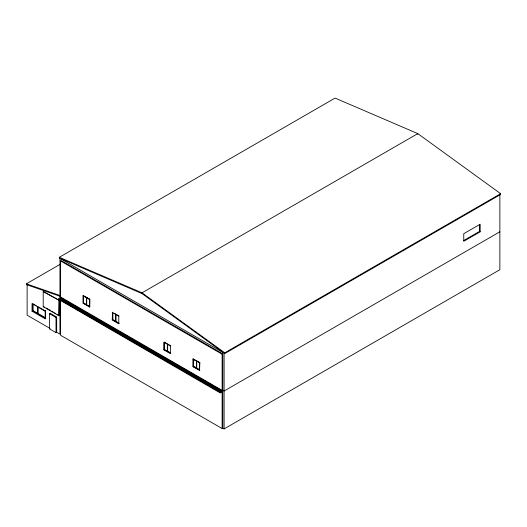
<?xml version="1.0" encoding="UTF-8"?>
<svg xmlns="http://www.w3.org/2000/svg" width="527" height="527" viewBox="0 0 527 527"><rect width="100%" height="100%" fill="white"/><g stroke="black" fill="none" stroke-linecap="round" stroke-linejoin="round"><path stroke-width="0.79" d="M59.301 257.295L335.067 98.081L417.792 133.614L500.65 193.699L500.65 194.456L224.752 353.577L142.026 293.585L59.301 258.052L59.301 257.295L142.026 292.828L224.752 352.813L224.752 353.577M63.892 300.153L60.612 298.249L60.612 260.984L61.264 260.608L222.789 353.861L222.789 428.161L224.1 428.919L499.866 269.705L499.866 193.89M59.953 296.24L26.482 284.646L26.35 283.829L60.533 264.093M43.207 291.503L59.294 300.41L58.965 315.765L43.207 306.668L43.207 291.503L59.294 300.41M32.048 311.213L32.7 310.838L45.836 318.42L45.177 318.795L32.048 311.213L32.048 303.631L45.177 311.213L45.836 310.838M43.207 306.668L44.907 307.267M58.642 298.895L60.612 297.755L222.13 391.008L220.161 392.147L58.642 298.895L58.642 299.389L220.161 392.905L222.13 391.772M58.642 299.389L60.612 298.249L61.264 298.631L61.264 298.137L59.294 299.27L59.294 299.764M61.264 298.592L60.934 298.783L60.934 298.328L62.799 300.08L60.934 298.631L62.937 299.744M56.672 332.254L56.014 332.636L49.446 328.841L49.446 313.677L50.105 313.301L56.672 317.089L56.672 332.254L59.953 334.151L59.953 258.335L224.1 353.103L224.1 428.919M83.128 295.594L89.827 299.31L89.695 306.971L83.128 303.177L83.128 295.594L89.827 299.31M49.446 313.677L56.014 317.471L56.672 317.089M83.128 303.177L89.827 306.892M49.446 328.841L50.105 328.466L27.121 315.192L27.121 284.87M112.218 312.392L118.786 316.18L118.786 323.762L112.218 319.968L112.547 312.201L112.547 319.784L119.109 323.571M163.89 349.803L170.458 353.597L170.458 346.015L163.89 342.221L163.89 349.803L170.788 353.406M192.981 359.019L199.871 362.616L199.542 370.389L192.981 366.601L192.981 359.019L199.871 362.616M192.981 366.601L199.871 370.198M60.612 260.984L222.13 354.236L222.789 353.861M224.752 352.813L500.65 193.699M463.786 240.503L479.517 231.419L480.169 231.794L480.169 224.212L463.753 233.692L463.753 241.274L480.169 231.794M499.866 231.794L224.1 391.008L222.789 390.25M60.612 299.817L60.612 335.284L222.13 428.543L222.789 428.161M216.004 388.531L217.862 389.684L221.472 390.632L219.502 391.772L219.502 392.529M220.161 392.905L220.161 391.39L59.953 298.895C87.772 314.092 114.702 330.791 142.521 345.995C155.439 353.933 168.574 361.515 181.914 368.742C188.258 372.905 194.838 376.68 201.61 380.112C207.928 383.979 214.153 388.452 221.142 390.823M218.138 390.336L219.337 390.349M26.35 283.829L59.953 295.482M62.799 299.777L60.282 299.007M61.264 298.137C113.582 328.815 166.11 359.144 218.85 389.117L220.49 391.199M64.986 301.345L67.831 302.228M59.953 299.198C64.189 301.042 68.016 303.572 71.968 305.91M65.618 301.615L69.366 303.875L67.502 302.419M64.986 301.042L69.366 303.572M67.476 303.065L69.366 303.875M72.133 305.054L74.399 306.022M71.553 305.14L74.07 305.91L75.928 307.663L72.179 305.403M71.553 304.83L75.928 307.36M78.121 308.624L79.979 310.383L78.121 308.624L80.638 309.698L82.495 311.457M73.839 307.103L76.856 308.387L79.09 310.133M78.121 308.927L81.876 310.97M79.979 310.08L82.495 311.154M84.682 312.715L87.528 313.605L88.648 314.474M85.941 313.255L88.444 314.764M84.682 312.412L89.063 315.245M91.25 316.51L94.096 317.392M86.968 314.685L92.785 317.847M91.876 316.78L95.005 318.552M91.25 316.207L95.624 319.039M97.818 320.297L100.664 321.187M93.536 318.473L96.56 319.764L98.233 321.068M98.444 320.568L101.573 322.34M97.818 319.994L102.192 322.827M104.208 323.683L107.225 324.975M100.855 322.59L103.121 323.552L105.354 325.297M108.76 326.312L104.379 323.789L106.895 324.863L108.76 326.615M110.947 327.88L113.792 328.769L114.906 329.638M111.922 329.085L105.914 325.429M111.579 328.15L115.327 330.409L113.463 328.953M110.947 327.577L115.327 330.106M115.327 330.409L112.811 329.032M118.094 331.588L121.473 333.426M117.514 331.371L121.889 333.894M113.99 330.165L116.256 331.134L118.489 332.88M125.321 336.43L124.082 335.159L126.921 336.042M120.558 333.96L125.61 336.799M124.082 335.462L127.837 337.504M124.082 335.159L128.456 337.991M130.643 338.953L132.508 340.706L130.643 338.953L133.489 340.139L135.162 341.443M126.368 337.425L132.178 340.594M130.643 339.256L135.024 341.779L133.16 340.33M132.508 340.402L135.024 341.476M140.057 343.927L136.282 342.016M132.929 341.219L135.953 342.51L137.626 343.815M137.843 343.314L141.585 345.574L139.727 344.118M137.211 343.044L141.585 345.271M139.701 344.763L141.585 345.574M144.358 346.753L147.738 348.591M143.779 346.838L146.295 347.609L148.153 349.361M139.497 345.007L145.307 348.176M144.405 347.102L147.534 348.881M143.779 346.529L148.153 349.058M152.863 351.7L154.721 353.156L150.34 350.323L154.306 352.385M146.065 348.802L149.082 350.086L150.762 351.397M150.34 350.323L154.721 352.853M156.908 354.111L158.772 355.87L156.908 354.111L159.753 355.303L161.427 356.608M157.883 355.626L151.875 351.964M156.908 354.414L161.288 356.944L159.424 355.488M158.772 355.567L161.288 356.641M159.398 356.14L161.288 356.944M164.813 358.446L166.321 359.091M163.475 358.208L165.992 358.979L167.85 360.738L164.101 358.479M165.004 359.546L158.443 355.758M163.475 357.905L167.85 360.428M170.043 361.996L172.889 362.886M165.761 360.172L168.785 361.463L170.458 362.767M170.669 362.266L173.798 364.038M170.043 361.693L174.417 364.526M176.604 365.488L178.469 367.24L176.604 365.488L179.121 366.561L180.985 368.314M172.329 363.966L175.346 365.251L177.579 366.996M176.604 365.791L179.121 366.561M178.469 366.937L180.985 368.011M183.172 369.579L186.018 370.461L187.131 371.337M179.648 368.077L181.914 369.045L184.147 370.784M184.43 370.119L186.927 371.621M183.172 369.275L187.553 372.108M186.92 371.838L185.03 370.731M189.74 373.373L192.256 374.144L194.114 375.896M185.458 371.548L188.482 372.833L190.715 374.578M190.366 373.636L193.495 375.415M189.74 373.07L194.114 375.593M196.307 377.161L199.147 377.74M192.026 375.336L195.043 376.627L196.723 377.931M196.933 377.431L200.062 379.203M196.307 376.858L200.682 379.69M202.869 380.652L204.733 382.404L202.869 380.652L205.714 381.535M199.344 379.447L201.61 380.415L203.844 382.161M202.869 380.955L207.249 383.478L205.385 382.029M204.733 382.101L207.249 383.175M205.359 382.674L207.249 383.478M210.774 384.98L212.282 385.626M209.436 384.743L211.953 385.514L213.81 387.273L210.062 385.013M205.912 383.241L208.178 384.209L210.411 385.948M209.436 384.44L213.81 386.97M216.004 388.228L218.85 389.117M212.48 387.029L216.419 389.308M216.63 388.801L218.521 389.611L219.337 390.652M114.517 313.334L115.828 314.092M117.139 314.856L119.109 315.989M164.879 342.412L170.788 345.824M118.786 323.005L115.993 321.391L115.993 314.566M170.458 352.84L167.665 351.226L167.665 344.401M199.542 369.631L196.755 368.017L196.755 361.16L199.542 362.767L199.542 370.389M46.277 308.058L50.388 310.429M51.758 311.22L53.128 312.017M54.498 312.807L55.869 313.598M57.239 314.388L58.609 315.179M36.304 305.713L33.03 303.822L33.03 310.647L37.608 313.288L37.608 306.464M60.612 296.997L222.13 390.349M65.862 301.292L70.46 303.954M72.43 305.093L74.399 306.233L74.399 305.719M78.991 308.894L82.93 311.174M86.217 313.078L87.528 313.835L87.528 313.301M92.785 316.879L94.096 317.636L94.096 317.089M98.035 319.922L100.664 321.437L100.664 320.884M105.914 324.48L107.225 325.245L107.225 324.672M111.823 327.899L113.792 329.046L113.792 328.459M117.073 330.943L120.36 332.847L120.36 332.254M124.438 335.205L126.921 336.648M130.828 338.907L135.09 341.371M137.218 342.603L141.44 345.047M143.337 346.153L147.659 348.65M151.809 351.054L155.155 352.991M157.125 354.131L161.479 356.654M164.938 358.656L166.321 359.454L166.321 358.788M170.919 362.115L173.231 363.459M178.067 366.258L179.45 367.062L179.45 366.37M184.707 370.099L186.36 371.061M191.202 373.86L192.586 374.664L192.586 373.953M197.836 377.701L199.147 378.465M210.313 384.927L214.403 387.299M216.525 388.524L220.767 390.981M63.457 300.653L64.88 301.477M66.303 302.3L67.726 303.124M72.706 306.003L74.129 306.826M76.975 308.473L78.398 309.296M79.821 310.12L81.955 311.358M84.801 313.005L79.649 310.265M86.224 313.828L90.492 316.299M92.627 317.531L96.896 320.001M99.03 321.239L100.453 322.056M101.876 322.88L106.862 325.765M108.285 326.588L110.42 327.82M111.843 328.644L113.265 329.467M114.688 330.291L116.823 331.529M118.246 332.353L119.669 333.176M121.091 333.999L123.226 335.231M124.649 336.055L126.072 336.878M128.206 338.11L130.34 339.348M131.763 340.172L136.743 343.051M138.166 343.874L140.301 345.113M141.723 345.936L143.146 346.759M144.569 347.583L146.704 348.815M148.127 349.638L149.549 350.462M151.684 351.7L156.671 354.579M158.093 355.402L160.228 356.634M164.496 359.104L166.631 360.343M168.054 361.166L169.477 361.99M170.9 362.813L173.034 364.045M184.417 370.633L185.84 371.456M190.82 374.335L192.243 375.158M207.19 383.808L208.613 384.624M211.459 386.271L215.016 388.333M222.13 392.45L217.862 389.684M59.953 299.389L61.376 300.212M63.51 301.451L64.94 302.274M69.92 305.159L71.343 305.983M76.329 308.868L77.752 309.692M79.887 310.93L81.316 311.753M102.673 324.125L104.096 324.948M210.056 385.23L211.294 385.896M200.682 379.387L198.824 378.234M190.359 373.854L191.597 374.519M187.553 371.805L185.688 370.652M174.417 364.223L172.56 363.07M170.662 362.484L171.901 363.149M164.095 358.689L165.333 359.355M144.398 347.319L145.636 347.985M137.83 343.532L139.069 344.197M128.456 337.688L126.599 336.536M117.514 331.674L119.372 332.82M104.379 324.092L106.243 325.238M102.192 322.524L100.334 321.371M98.437 320.785L99.675 321.45M95.624 318.73L93.766 317.583M91.869 316.99L93.108 317.656M89.063 314.942L87.199 313.789M80.96 309.81L82.08 310.686M85.657 313.927L83.424 311.879M72.173 305.62L73.411 306.286M65.605 301.833L66.843 302.498M220.161 391.39L218.521 389.611M479.517 224.594L479.517 231.419M417.792 134.372L417.792 133.614L142.026 292.828L142.026 293.585M222.13 354.236L222.13 428.543M212.282 385.323L212.282 386.067M193.304 358.828L193.304 366.41M186.018 370.158L186.018 370.863M172.889 362.583L172.889 363.255M167.336 344.21L167.336 351.035L164.549 349.427L164.549 342.603M164.22 342.036L164.22 349.612M159.753 355L159.753 355.653M153.186 351.206L153.186 351.852M146.625 347.418L146.625 348.051M140.057 343.624L140.057 344.25M133.489 339.836L133.489 340.449M115.663 314.382L115.663 321.2L112.87 319.593L112.87 312.768M89.695 299.389L89.695 306.971M83.259 295.522L83.259 303.104M80.96 309.507L80.96 310.034M67.831 301.925L67.831 302.432M58.965 300.601L58.965 315.765M56.014 317.471L56.014 332.636M45.177 311.213L45.177 318.795M32.7 304.013L32.7 310.838M196.426 360.969L193.633 359.355L193.633 366.219L196.426 367.833L196.426 360.969M86.382 297.663L83.589 296.049L83.589 302.913L86.382 304.52L86.382 297.663M89.498 299.461L86.711 297.854L86.711 304.711L89.498 306.325L89.498 299.461M45.506 311.022L38.181 306.793L38.181 313.618L45.506 317.847L45.506 311.022"/></g></svg>
